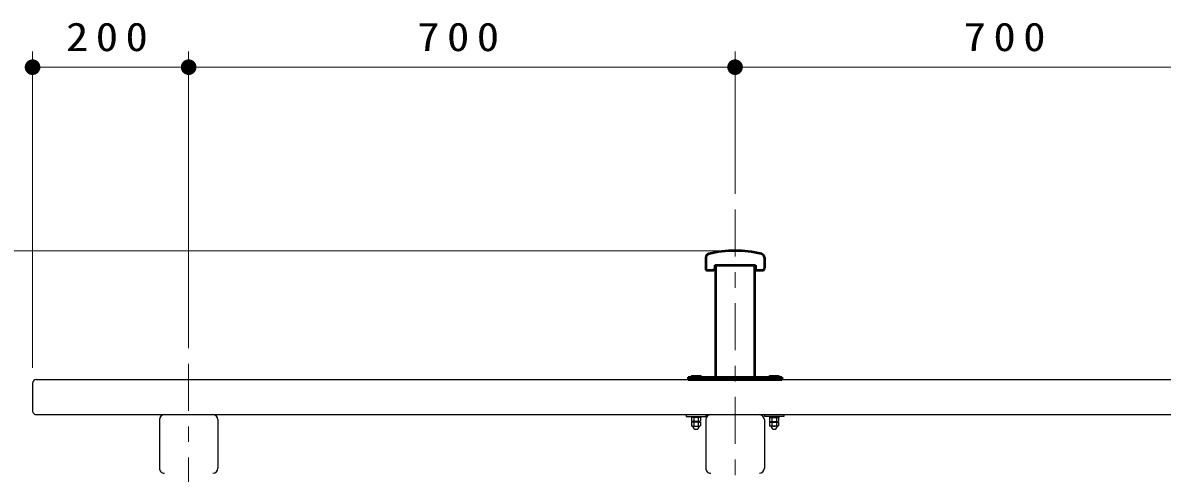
# Model space of a CAD drawing. Units: millimetres on the paper, scale 1:20. Extents: x -365 to 10, y -38 to 257.
# Drawn here: x -311.3 to -238.4, y 115.4 to 144.2 of the extents above; entities that cross this region are included whole.
import ezdxf

# ---------------------------------------------------------------- set-up
doc = ezdxf.new("R2010")
doc.units = ezdxf.units.MM
doc.linetypes.add('USER2', pattern=[6, 3, -1, 1, -1])
doc.layers.add('LY_1', color=7, linetype='Continuous', lineweight=25)
doc.styles.add('ＭＳ ゴシック', font='')
doc.styles.get('ＭＳ ゴシック').set_extended_font_data('MS Gothic')

# ---------------------------------------------------------------- blocks, each defined once
blk = doc.blocks.new('filled_dot')
at = {"color": 0, "linetype": 'Continuous', "lineweight": -2, "const_width": 1.25}
blk.add_lwpolyline([(-0.625, 0, 1), (0.625, 0, 1)], format="xyb", close=True, dxfattribs=at)

msp = doc.modelspace()

# ---------------------------------------------------------------- linework, layer by layer
at = {"layer": 'LY_1', "lineweight": 13}
for p, q in [((-310.717, 122.103), (-310.717, 142.353)), ((-300.717, 123.353), (-300.717, 142.353)), ((-265.717, 133.234), (-265.717, 142.353)), ((-310.717, 141.353), (-300.717, 141.353)), ((-300.717, 141.353), (-265.717, 141.353)), ((-265.717, 141.353), (-230.717, 141.353)), ((-266.717, 129.603), (-334.217, 129.603))]:
    msp.add_line(p, q, dxfattribs=at)
at = {"layer": 'LY_1', "linetype": 'USER2', "lineweight": 13}
for p, q in [((-265.717, 132.234), (-265.717, 99.004)), ((-300.717, 122.353), (-300.717, 80.353))]:
    msp.add_line(p, q, dxfattribs=at)
at = {"layer": 'LY_1', "color": 140, "lineweight": 50}
for p, q in [((-267.592, 129.159), (-267.592, 128.453)), ((-267.017, 128.678), (-267.017, 128.453)), ((-267.017, 128.678), (-264.417, 128.678)), ((-266.967, 128.678), (-266.967, 121.503)), ((-264.467, 128.678), (-264.467, 121.503)), ((-264.417, 128.678), (-264.417, 128.453)), ((-263.842, 129.159), (-263.842, 128.453)), ((-267.492, 128.353), (-267.117, 128.353)), ((-264.317, 128.353), (-263.942, 128.353)), ((-268.717, 121.503), (-262.717, 121.503)), ((-268.717, 121.503), (-268.717, 121.353)), ((-268.717, 121.353), (-262.717, 121.353)), ((-262.717, 121.503), (-262.717, 121.353))]:
    msp.add_line(p, q, dxfattribs=at)
at = {"layer": 'LY_1', "color": 4}
for p, q in [((-310.467, 121.353), (-220.967, 121.353)), ((-310.717, 121.103), (-310.717, 119.353)), ((-310.467, 119.103), (-220.967, 119.103)), ((-302.592, 118.783), (-302.592, 115.673)), ((-298.842, 118.783), (-298.842, 115.673)), ((-267.592, 118.783), (-267.592, 115.673)), ((-263.842, 118.783), (-263.842, 115.673))]:
    msp.add_line(p, q, dxfattribs=at)
at = {"layer": 'LY_1'}
for p, q in [((-268.542, 121.553), (-268.492, 121.603)), ((-268.542, 121.553), (-268.542, 121.503)), ((-268.542, 121.553), (-267.892, 121.553)), ((-268.492, 121.603), (-267.942, 121.603)), ((-267.942, 121.603), (-267.892, 121.553)), ((-267.892, 121.553), (-267.892, 121.503)), ((-263.542, 121.553), (-263.492, 121.603)), ((-263.542, 121.553), (-263.542, 121.503)), ((-263.542, 121.553), (-262.892, 121.553)), ((-263.492, 121.603), (-262.942, 121.603)), ((-262.942, 121.603), (-262.892, 121.553)), ((-262.892, 121.553), (-262.892, 121.503)), ((-268.842, 119.103), (-268.842, 118.988)), ((-268.842, 118.988), (-267.592, 118.988)), ((-268.522, 118.988), (-268.522, 118.913)), ((-268.522, 118.988), (-267.912, 118.988)), ((-268.261, 118.988), (-268.241, 118.913)), ((-268.174, 118.913), (-268.194, 118.988)), ((-267.912, 118.988), (-267.912, 118.913)), ((-267.592, 119.103), (-267.592, 118.988)), ((-263.842, 119.103), (-263.842, 118.988)), ((-262.592, 118.988), (-263.842, 118.988)), ((-263.522, 118.988), (-263.522, 118.913)), ((-262.912, 118.988), (-263.522, 118.988)), ((-263.261, 118.913), (-263.241, 118.988)), ((-263.174, 118.988), (-263.194, 118.913)), ((-262.912, 118.988), (-262.912, 118.913)), ((-262.592, 119.103), (-262.592, 118.988)), ((-267.912, 118.913), (-268.522, 118.913)), ((-268.506, 118.913), (-268.506, 118.688)), ((-268.462, 118.663), (-268.506, 118.688)), ((-267.929, 118.613), (-268.506, 118.613)), ((-268.506, 118.613), (-268.506, 118.388)), ((-268.462, 118.363), (-268.506, 118.388)), ((-268.462, 118.663), (-268.462, 118.638)), ((-267.972, 118.663), (-268.462, 118.663)), ((-267.972, 118.663), (-268.462, 118.663)), ((-268.462, 118.363), (-267.972, 118.363)), ((-268.441, 118.363), (-268.462, 118.363)), ((-268.362, 118.913), (-268.362, 118.688)), ((-268.362, 118.613), (-268.362, 118.388)), ((-268.073, 118.913), (-268.073, 118.688)), ((-268.073, 118.613), (-268.073, 118.388)), ((-267.994, 118.363), (-267.972, 118.363)), ((-267.972, 118.663), (-267.929, 118.688)), ((-267.972, 118.663), (-267.972, 118.638)), ((-267.972, 118.363), (-267.929, 118.388)), ((-267.929, 118.913), (-267.929, 118.688)), ((-267.929, 118.613), (-267.929, 118.388)), ((-263.522, 118.913), (-262.912, 118.913)), ((-263.506, 118.913), (-263.506, 118.688)), ((-263.462, 118.663), (-263.506, 118.688)), ((-263.506, 118.613), (-262.929, 118.613)), ((-263.506, 118.613), (-263.506, 118.388)), ((-263.462, 118.363), (-263.506, 118.388)), ((-263.462, 118.663), (-263.462, 118.638)), ((-263.462, 118.663), (-262.972, 118.663)), ((-263.462, 118.663), (-262.972, 118.663)), ((-262.972, 118.363), (-263.462, 118.363)), ((-263.441, 118.363), (-263.462, 118.363)), ((-263.362, 118.913), (-263.362, 118.688)), ((-263.362, 118.613), (-263.362, 118.388)), ((-263.073, 118.913), (-263.073, 118.688)), ((-263.073, 118.613), (-263.073, 118.388)), ((-262.994, 118.363), (-262.972, 118.363)), ((-262.972, 118.663), (-262.929, 118.688)), ((-262.972, 118.663), (-262.972, 118.638)), ((-262.972, 118.363), (-262.929, 118.388)), ((-262.929, 118.913), (-262.929, 118.688)), ((-262.929, 118.613), (-262.929, 118.388))]:
    msp.add_line(p, q, dxfattribs=at)
at = {"layer": 'LY_1', "color": 140, "lineweight": 50}
for centre, radius, start, end in [((-267.342, 129.159), 0.25, 103.62152, 180), ((-265.717, 122.453), 7.15, 76.37847, 103.62152), ((-264.092, 129.159), 0.25, 0, 76.37847), ((-267.492, 128.453), 0.1, 179.99999, 270), ((-267.117, 128.453), 0.1, 270, 0), ((-264.317, 128.453), 0.1, 179.99999, 270), ((-263.942, 128.453), 0.1, 270, 0)]:
    msp.add_arc(centre, radius, start, end, dxfattribs=at)
at = {"layer": 'LY_1', "color": 4}
for centre, radius, start, end in [((-310.467, 121.103), 0.25, 89.99998, 179.99996), ((-310.467, 119.353), 0.25, 179.99998, 270.00002), ((-302.272, 118.783), 0.32, 89.99998, 179.99996), ((-299.162, 118.783), 0.32, 0, 89.99998), ((-267.272, 118.783), 0.32, 89.99998, 179.99996), ((-264.162, 118.783), 0.32, 0, 89.99998), ((-302.272, 115.673), 0.32, 179.99998, 270.00002), ((-299.162, 115.673), 0.32, 270.00002, 0), ((-267.272, 115.673), 0.32, 179.99998, 270.00002), ((-264.162, 115.673), 0.32, 270.00002, 0)]:
    msp.add_arc(centre, radius, start, end, dxfattribs=at)
at = {"layer": 'LY_1'}
for centre, radius, start, end in [((-268.434, 118.807), 0.139, 238.70277, 301.29711), ((-268.434, 118.507), 0.139, 238.70277, 301.29711), ((-268.437, 118.638), 0.025, 180, 270), ((-268.441, 118.338), 0.025, 6.37893, 90), ((-268.217, 118.363), 0.2, 186.37893, 353.62107), ((-268.217, 119.193), 0.525, 254.05411, 285.94596), ((-268.217, 118.893), 0.525, 254.05411, 285.94596), ((-268.001, 118.807), 0.139, 238.70288, 301.29722), ((-268.001, 118.507), 0.139, 238.70288, 301.29722), ((-267.994, 118.338), 0.025, 90, 173.62107), ((-267.997, 118.638), 0.025, 270, 0), ((-263.434, 118.807), 0.139, 238.70278, 301.29712), ((-263.434, 118.507), 0.139, 238.70278, 301.29712), ((-263.437, 118.638), 0.025, 180, 270), ((-263.441, 118.338), 0.025, 6.37893, 90), ((-263.217, 118.363), 0.2, 186.37893, 353.62107), ((-263.217, 119.193), 0.525, 254.05404, 285.94588), ((-263.217, 118.893), 0.525, 254.05404, 285.94588), ((-263.001, 118.807), 0.139, 238.70289, 301.29723), ((-263.001, 118.507), 0.139, 238.70289, 301.29723), ((-262.994, 118.338), 0.025, 90, 173.62107), ((-262.997, 118.638), 0.025, 270, 0)]:
    msp.add_arc(centre, radius, start, end, dxfattribs=at)

# ---------------------------------------------------------------- block references
at = {"layer": 'LY_1', "lineweight": 13, "xscale": 0.4, "yscale": 0.4}
msp.add_blockref('filled_dot', (-310.717, 141.353), dxfattribs=at)
at = {"layer": 'LY_1', "lineweight": 13, "xscale": 0.4, "yscale": 0.4, "rotation": 180}
for p in [(-300.717, 141.353), (-265.717, 141.353)]:
    msp.add_blockref('filled_dot', p, dxfattribs=at)

# ---------------------------------------------------------------- texts
at = {"layer": 'LY_1', "char_height": 1.833, "attachment_point": 8, "style": 'ＭＳ ゴシック'}
for s, insert in [('\\T1.33;\\W1.15;200', (-305.717, 142.353)), ('\\T1.33;\\W1.15;700', (-283.217, 142.353)), ('\\T1.33;\\W1.15;700', (-248.217, 142.353))]:
    msp.add_mtext(s, dxfattribs=dict(at, insert=insert))

doc.saveas('drawing.dxf')
